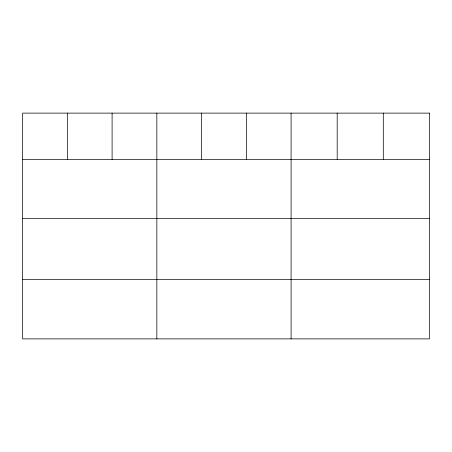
<?xml version="1.0" encoding="UTF-8"?>
<svg xmlns="http://www.w3.org/2000/svg" width="452" height="452" viewBox="0 0 452 452"><rect width="100%" height="100%" fill="white"/><g stroke="black" fill="none" stroke-linecap="round" stroke-linejoin="round"><path stroke-width="0.68" d="M22.6 159.415L429.4 159.415M22.6 218.638L429.4 218.638M22.6 279.658L429.4 279.658M383.296 113.119L383.296 159.415M337.192 113.119L337.192 159.415M291.088 113.119L291.088 338.881M246.34 113.119L246.34 159.415M201.592 113.119L201.592 159.415M156.844 113.119L156.844 338.881M112.096 113.119L112.096 159.415M67.348 113.119L67.348 159.415M429.4 113.119L22.6 113.119L22.6 338.881L429.4 338.881L429.4 113.119"/></g></svg>
